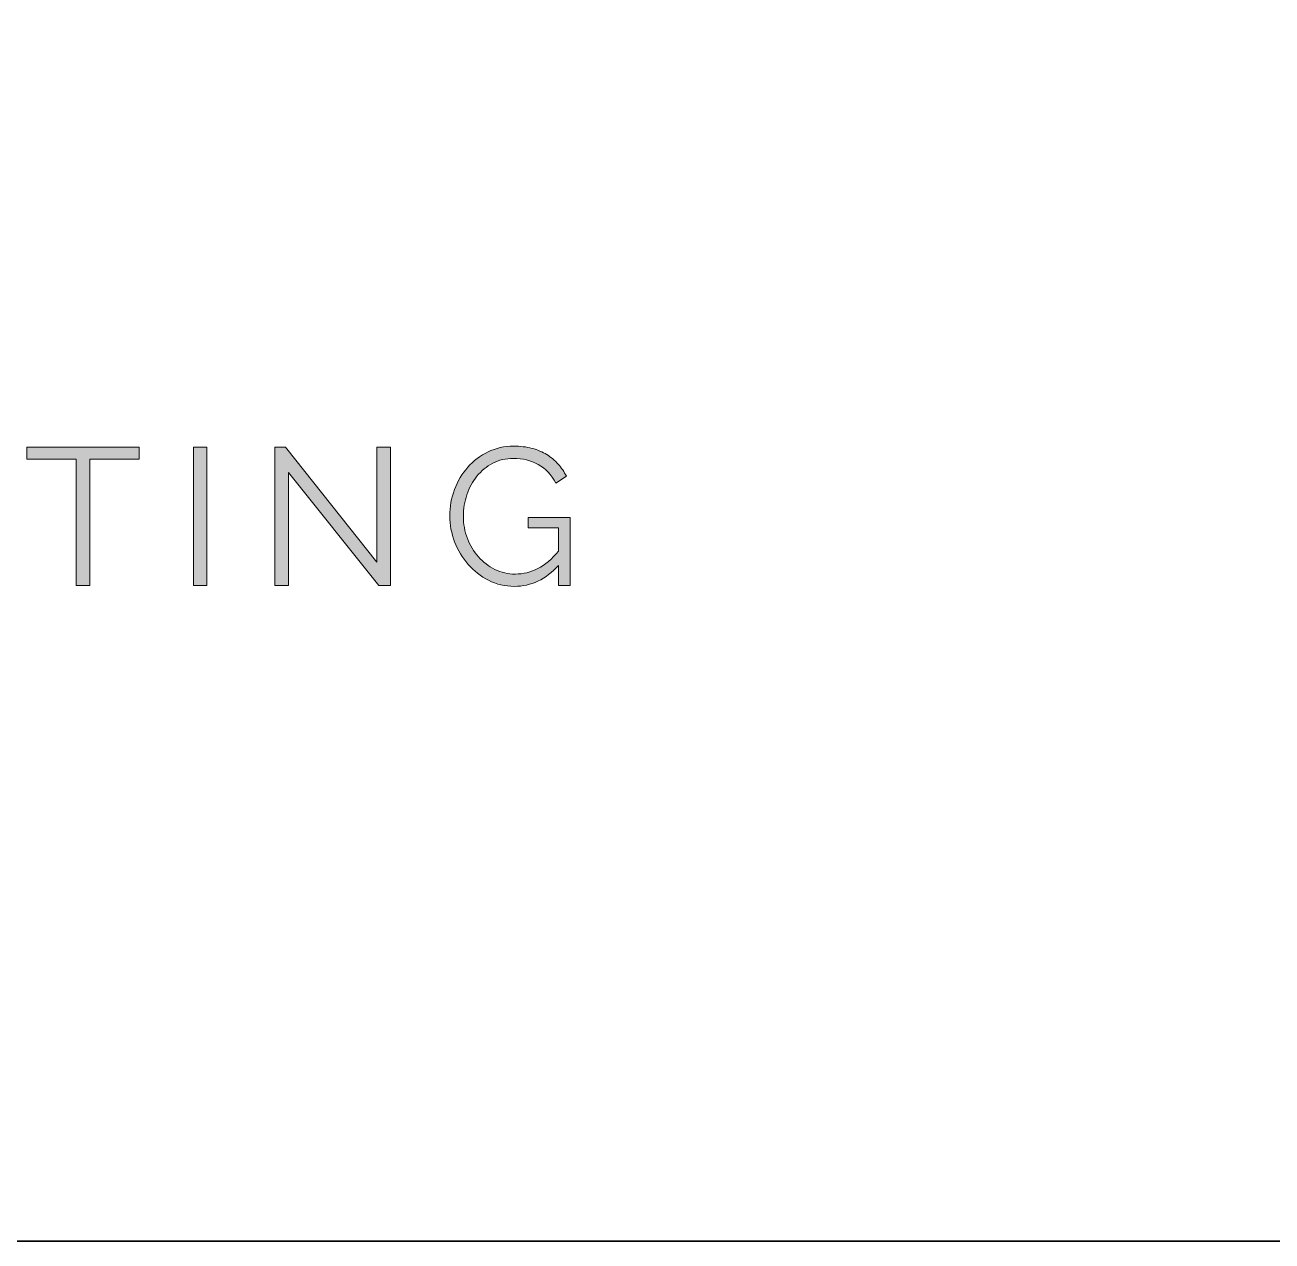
# Model space of a CAD drawing. Header units: centimetres. Extents: x -8 to 123, y -18 to 6.
# Drawn here: x 0.058 to 2.617, y -10.384 to -7.89 of the extents above; entities that cross this region are included whole.
import ezdxf

# ---------------------------------------------------------------- set-up
doc = ezdxf.new("R2010")
doc.units = ezdxf.units.CM
doc.header["$MEASUREMENT"] = 0
doc.layers.add('Layer 1', color=7, linetype='Continuous', lineweight=0)

# ---------------------------------------------------------------- blocks, each defined once
blk = doc.blocks.new('Block_5')
at = {"layer": 'Layer 1', "true_color": 0x000000, "transparency": 33554687}
h = blk.add_hatch(color=18, dxfattribs=at)
h.dxf.hatch_style = 2
edge = h.paths.add_edge_path()
edge.add_spline(control_points=[(0.2926, -8.7808), (0.2926, -8.7808), (0.1915, -8.7808), (0.1915, -8.7808), (0.1915, -8.7808), (0.1915, -9.0396), (0.1915, -9.0396), (0.1915, -9.0396), (0.1635, -9.0396), (0.1635, -9.0396), (0.1635, -9.0396), (0.1635, -8.7808), (0.1635, -8.7808), (0.1635, -8.7808), (0.0625, -8.7808), (0.0625, -8.7808), (0.0625, -8.7808), (0.0625, -8.756), (0.0625, -8.756), (0.0625, -8.756), (0.2926, -8.756), (0.2926, -8.756), (0.2926, -8.756), (0.2926, -8.7808), (0.2926, -8.7808)], knot_values=[0, 0, 0, 0, 1, 1, 1, 2, 2, 2, 3, 3, 3, 4, 4, 4, 5, 5, 5, 6, 6, 6, 7, 7, 7, 8, 8, 8, 8], degree=3, periodic=0)
h = blk.add_hatch(color=18, dxfattribs=at)
h.dxf.hatch_style = 2
edge = h.paths.add_edge_path()
edge.add_spline(control_points=[(0.404, -9.0396), (0.404, -9.0396), (0.404, -8.7564), (0.404, -8.7564), (0.404, -8.7564), (0.4315, -8.7564), (0.4315, -8.7564), (0.4315, -8.7564), (0.4315, -9.0396), (0.4315, -9.0396), (0.4315, -9.0396), (0.404, -9.0396), (0.404, -9.0396)], knot_values=[0, 0, 0, 0, 1, 1, 1, 2, 2, 2, 3, 3, 3, 4, 4, 4, 4], degree=3, periodic=0)
h = blk.add_hatch(color=18, dxfattribs=at)
h.dxf.hatch_style = 2
edge = h.paths.add_edge_path()
edge.add_spline(control_points=[(0.5989, -8.808), (0.5989, -8.808), (0.5989, -9.0396), (0.5989, -9.0396), (0.5989, -9.0396), (0.5713, -9.0396), (0.5713, -9.0396), (0.5713, -9.0396), (0.5713, -8.756), (0.5713, -8.756), (0.5713, -8.756), (0.5929, -8.756), (0.5929, -8.756), (0.5929, -8.756), (0.7806, -8.9921), (0.7806, -8.9921), (0.7806, -8.9921), (0.7806, -8.7564), (0.7806, -8.7564), (0.7806, -8.7564), (0.8081, -8.7564), (0.8081, -8.7564), (0.8081, -8.7564), (0.8081, -9.0396), (0.8081, -9.0396), (0.8081, -9.0396), (0.7842, -9.0396), (0.7842, -9.0396), (0.7842, -9.0396), (0.5989, -8.808), (0.5989, -8.808)], knot_values=[0, 0, 0, 0, 1, 1, 1, 2, 2, 2, 3, 3, 3, 4, 4, 4, 5, 5, 5, 6, 6, 6, 7, 7, 7, 8, 8, 8, 9, 9, 9, 10, 10, 10, 10], degree=3, periodic=0)
h = blk.add_hatch(color=18, dxfattribs=at)
h.dxf.hatch_style = 2
edge = h.paths.add_edge_path()
edge.add_spline(control_points=[(1.1532, -8.9985), (1.1269, -9.0272), (1.0966, -9.0416), (1.0625, -9.0416), (1.0434, -9.0416), (1.0257, -9.0375), (1.0096, -9.0292), (0.9935, -9.0209), (0.9795, -9.01), (0.9677, -8.9965), (0.9558, -8.9829), (0.9466, -8.9675), (0.9399, -8.9503), (0.9333, -8.9331), (0.9299, -8.9155), (0.9299, -8.8974), (0.9299, -8.8785), (0.9332, -8.8604), (0.9397, -8.8431), (0.9463, -8.8258), (0.9553, -8.8105), (0.9669, -8.7974), (0.9785, -8.7842), (0.9923, -8.7737), (1.0084, -8.7658), (1.0245, -8.758), (1.042, -8.754), (1.0609, -8.754), (1.0748, -8.754), (1.0874, -8.7556), (1.0987, -8.7586), (1.11, -8.7617), (1.1201, -8.7659), (1.129, -8.7714), (1.138, -8.7769), (1.1457, -8.7834), (1.1524, -8.791), (1.1591, -8.7986), (1.1646, -8.8069), (1.1692, -8.8159), (1.1692, -8.8159), (1.1476, -8.8303), (1.1476, -8.8303), (1.1383, -8.8127), (1.1262, -8.7998), (1.1113, -8.7916), (1.0964, -8.7833), (1.0794, -8.7792), (1.0605, -8.7792), (1.0448, -8.7792), (1.0307, -8.7825), (1.018, -8.7892), (1.0054, -8.7958), (0.9946, -8.8047), (0.9857, -8.8157), (0.9767, -8.8268), (0.9699, -8.8394), (0.9651, -8.8537), (0.9603, -8.8679), (0.9579, -8.8826), (0.9579, -8.8978), (0.9579, -8.9138), (0.9606, -8.929), (0.9661, -8.9433), (0.9715, -8.9577), (0.9791, -8.9703), (0.9887, -8.9811), (0.9982, -8.9919), (1.0095, -9.0004), (1.0224, -9.0068), (1.0353, -9.0132), (1.0494, -9.0164), (1.0645, -9.0164), (1.0808, -9.0164), (1.0962, -9.0126), (1.1109, -9.005), (1.1255, -8.9975), (1.1396, -8.9855), (1.1532, -8.9693), (1.1532, -8.9693), (1.1532, -8.9218), (1.1532, -8.9218), (1.1532, -8.9218), (1.0905, -8.9218), (1.0905, -8.9218), (1.0905, -8.9218), (1.0905, -8.9002), (1.0905, -8.9002), (1.0905, -8.9002), (1.1772, -8.9002), (1.1772, -8.9002), (1.1772, -8.9002), (1.1772, -9.0396), (1.1772, -9.0396), (1.1772, -9.0396), (1.1532, -9.0396), (1.1532, -9.0396), (1.1532, -9.0396), (1.1532, -8.9985), (1.1532, -8.9985)], knot_values=[0, 0, 0, 0, 1, 1, 1, 2, 2, 2, 3, 3, 3, 4, 4, 4, 5, 5, 5, 6, 6, 6, 7, 7, 7, 8, 8, 8, 9, 9, 9, 10, 10, 10, 11, 11, 11, 12, 12, 12, 13, 13, 13, 14, 14, 14, 15, 15, 15, 16, 16, 16, 17, 17, 17, 18, 18, 18, 19, 19, 19, 20, 20, 20, 21, 21, 21, 22, 22, 22, 23, 23, 23, 24, 24, 24, 25, 25, 25, 26, 26, 26, 27, 27, 27, 28, 28, 28, 29, 29, 29, 30, 30, 30, 31, 31, 31, 32, 32, 32, 33, 33, 33, 33], degree=3, periodic=0)
at = {"layer": 'Layer 1'}
for points, knots in [([(0.2926, -8.7808), (0.2926, -8.7808), (0.1915, -8.7808), (0.1915, -8.7808), (0.1915, -8.7808), (0.1915, -9.0396), (0.1915, -9.0396), (0.1915, -9.0396), (0.1635, -9.0396), (0.1635, -9.0396), (0.1635, -9.0396), (0.1635, -8.7808), (0.1635, -8.7808), (0.1635, -8.7808), (0.0625, -8.7808), (0.0625, -8.7808), (0.0625, -8.7808), (0.0625, -8.756), (0.0625, -8.756), (0.0625, -8.756), (0.2926, -8.756), (0.2926, -8.756), (0.2926, -8.756), (0.2926, -8.7808), (0.2926, -8.7808)], [0, 0, 0, 0, 1, 1, 1, 2, 2, 2, 3, 3, 3, 4, 4, 4, 5, 5, 5, 6, 6, 6, 7, 7, 7, 8, 8, 8, 8]), ([(0.404, -9.0396), (0.404, -9.0396), (0.404, -8.7564), (0.404, -8.7564), (0.404, -8.7564), (0.4315, -8.7564), (0.4315, -8.7564), (0.4315, -8.7564), (0.4315, -9.0396), (0.4315, -9.0396), (0.4315, -9.0396), (0.404, -9.0396), (0.404, -9.0396)], [0, 0, 0, 0, 1, 1, 1, 2, 2, 2, 3, 3, 3, 4, 4, 4, 4]), ([(0.5989, -8.808), (0.5989, -8.808), (0.5989, -9.0396), (0.5989, -9.0396), (0.5989, -9.0396), (0.5713, -9.0396), (0.5713, -9.0396), (0.5713, -9.0396), (0.5713, -8.756), (0.5713, -8.756), (0.5713, -8.756), (0.5929, -8.756), (0.5929, -8.756), (0.5929, -8.756), (0.7806, -8.9921), (0.7806, -8.9921), (0.7806, -8.9921), (0.7806, -8.7564), (0.7806, -8.7564), (0.7806, -8.7564), (0.8081, -8.7564), (0.8081, -8.7564), (0.8081, -8.7564), (0.8081, -9.0396), (0.8081, -9.0396), (0.8081, -9.0396), (0.7842, -9.0396), (0.7842, -9.0396), (0.7842, -9.0396), (0.5989, -8.808), (0.5989, -8.808)], [0, 0, 0, 0, 1, 1, 1, 2, 2, 2, 3, 3, 3, 4, 4, 4, 5, 5, 5, 6, 6, 6, 7, 7, 7, 8, 8, 8, 9, 9, 9, 10, 10, 10, 10]), ([(1.1532, -8.9985), (1.1269, -9.0272), (1.0966, -9.0416), (1.0625, -9.0416), (1.0434, -9.0416), (1.0257, -9.0375), (1.0096, -9.0292), (0.9935, -9.0209), (0.9795, -9.01), (0.9677, -8.9965), (0.9558, -8.9829), (0.9466, -8.9675), (0.9399, -8.9503), (0.9333, -8.9331), (0.9299, -8.9155), (0.9299, -8.8974), (0.9299, -8.8785), (0.9332, -8.8604), (0.9397, -8.8431), (0.9463, -8.8258), (0.9553, -8.8105), (0.9669, -8.7974), (0.9785, -8.7842), (0.9923, -8.7737), (1.0084, -8.7658), (1.0245, -8.758), (1.042, -8.754), (1.0609, -8.754), (1.0748, -8.754), (1.0874, -8.7556), (1.0987, -8.7586), (1.11, -8.7617), (1.1201, -8.7659), (1.129, -8.7714), (1.138, -8.7769), (1.1457, -8.7834), (1.1524, -8.791), (1.1591, -8.7986), (1.1646, -8.8069), (1.1692, -8.8159), (1.1692, -8.8159), (1.1476, -8.8303), (1.1476, -8.8303), (1.1383, -8.8127), (1.1262, -8.7998), (1.1113, -8.7916), (1.0964, -8.7833), (1.0794, -8.7792), (1.0605, -8.7792), (1.0448, -8.7792), (1.0307, -8.7825), (1.018, -8.7892), (1.0054, -8.7958), (0.9946, -8.8047), (0.9857, -8.8157), (0.9767, -8.8268), (0.9699, -8.8394), (0.9651, -8.8537), (0.9603, -8.8679), (0.9579, -8.8826), (0.9579, -8.8978), (0.9579, -8.9138), (0.9606, -8.929), (0.9661, -8.9433), (0.9715, -8.9577), (0.9791, -8.9703), (0.9887, -8.9811), (0.9982, -8.9919), (1.0095, -9.0004), (1.0224, -9.0068), (1.0353, -9.0132), (1.0494, -9.0164), (1.0645, -9.0164), (1.0808, -9.0164), (1.0962, -9.0126), (1.1109, -9.005), (1.1255, -8.9975), (1.1396, -8.9855), (1.1532, -8.9693), (1.1532, -8.9693), (1.1532, -8.9218), (1.1532, -8.9218), (1.1532, -8.9218), (1.0905, -8.9218), (1.0905, -8.9218), (1.0905, -8.9218), (1.0905, -8.9002), (1.0905, -8.9002), (1.0905, -8.9002), (1.1772, -8.9002), (1.1772, -8.9002), (1.1772, -8.9002), (1.1772, -9.0396), (1.1772, -9.0396), (1.1772, -9.0396), (1.1532, -9.0396), (1.1532, -9.0396), (1.1532, -9.0396), (1.1532, -8.9985), (1.1532, -8.9985)], [0, 0, 0, 0, 1, 1, 1, 2, 2, 2, 3, 3, 3, 4, 4, 4, 5, 5, 5, 6, 6, 6, 7, 7, 7, 8, 8, 8, 9, 9, 9, 10, 10, 10, 11, 11, 11, 12, 12, 12, 13, 13, 13, 14, 14, 14, 15, 15, 15, 16, 16, 16, 17, 17, 17, 18, 18, 18, 19, 19, 19, 20, 20, 20, 21, 21, 21, 22, 22, 22, 23, 23, 23, 24, 24, 24, 25, 25, 25, 26, 26, 26, 27, 27, 27, 28, 28, 28, 29, 29, 29, 30, 30, 30, 31, 31, 31, 32, 32, 32, 33, 33, 33, 33])]:
    blk.add_open_spline(points, degree=3, knots=knots, dxfattribs=at)

msp = doc.modelspace()

# ---------------------------------------------------------------- linework, layer by layer
at = {"layer": 'Layer 1', "color": 18, "lineweight": 35, "true_color": 0x000000}
msp.add_lwpolyline([(5.1752, -10.384), (-7.7994, -10.384), (-7.7994, -3.0446), (5.1752, -3.0446)], close=True, dxfattribs=at)

# ---------------------------------------------------------------- block references
at = {"layer": 'Layer 1'}
msp.add_blockref('Block_5', (0, 0), dxfattribs=at)

doc.saveas('drawing.dxf')
